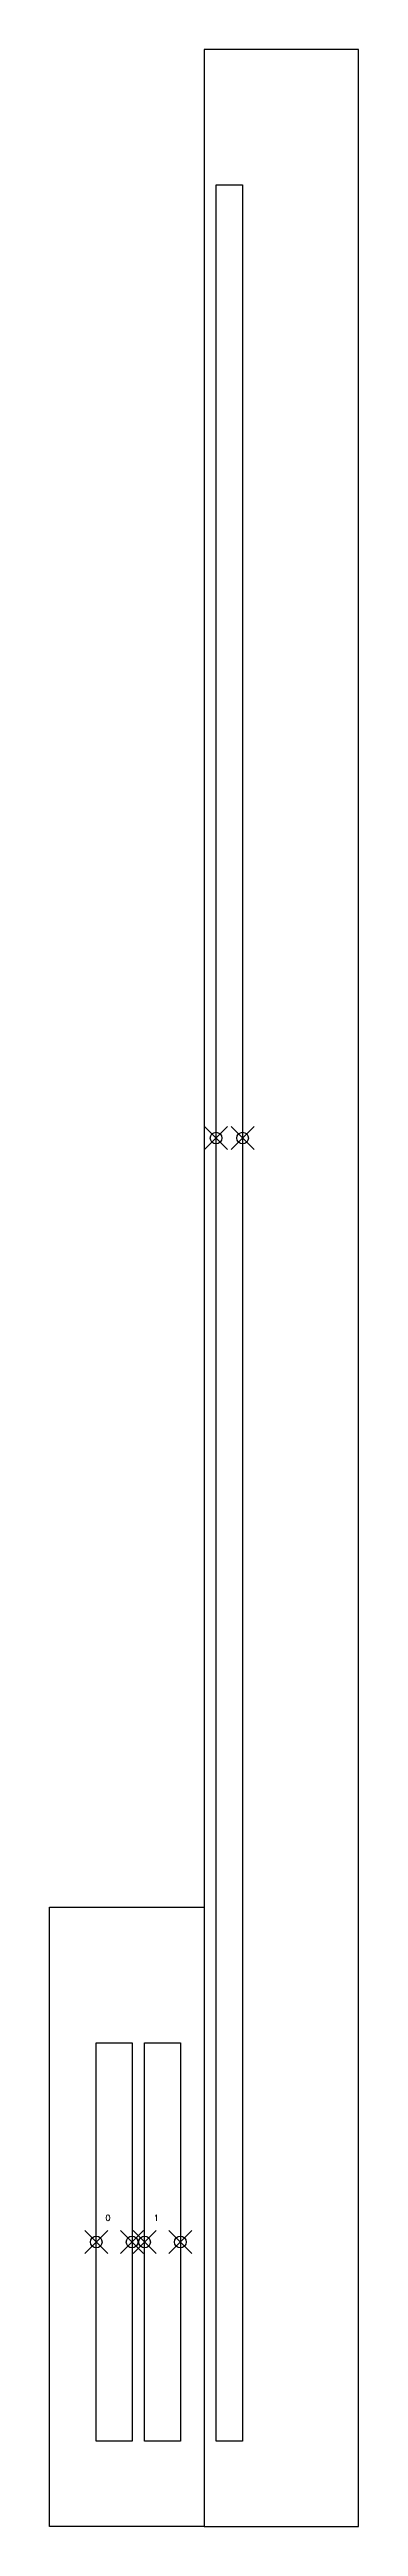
# Model space of a CAD drawing. Extents: x 0 to 8000, y -16000 to 48000.
import ezdxf

# ---------------------------------------------------------------- set-up
doc = ezdxf.new("R2010")
doc.units = 0
doc.header["$PDMODE"] = 35
doc.header["$PDSIZE"] = 300
doc.layers.add('SIMPLE', color=182, linetype='CONTINUOUS')
doc.styles.add('SIMPLEX', font='simplex')

# ---------------------------------------------------------------- blocks, each defined once
blk = doc.blocks.new('DSP_MULT_OUTPUT')
at = {"layer": 'SIMPLE', "linetype": 'CONTINUOUS'}
blk.add_point((2137.5, -7025), dxfattribs=at)
blk = doc.blocks.new('DSP_MULT_INPUT')
at = {"layer": 'SIMPLE', "linetype": 'CONTINUOUS'}
blk.add_point((1212.5, -7025), dxfattribs=at)
blk = doc.blocks.new('DSP_MULT')
at = {"layer": 'SIMPLE', "linetype": 'CONTINUOUS'}
blk.add_lwpolyline([(1212.5, -3500), (2137.5, -3500), (2137.5, -13800), (1212.5, -13800)], close=True, dxfattribs=at)
for name in ['DSP_MULT_INPUT', 'DSP_MULT_OUTPUT']:
    blk.add_blockref(name, (0, -1625), dxfattribs=at)
at = {"layer": 'SIMPLE', "linetype": 'CONTINUOUS', "style": 'SIMPLEX'}
blk.add_attdef('index', (1450, -8100), '', height=150, dxfattribs=at)
blk = doc.blocks.new('DSP_MULT_GROUP')
at = {"layer": 'SIMPLE', "linetype": 'CONTINUOUS'}
blk.add_lwpolyline([(0, 0), (4000, 0), (4000, -16000), (0, -16000)], close=True, dxfattribs=at)
for p, values in [((0, 0), {'index': '0'}), ((1250, 0), {'index': '1'})]:
    blk.add_blockref('DSP_MULT', p, dxfattribs=at).add_auto_attribs(values)
blk = doc.blocks.new('DSP_OUT_OUTPUT')
at = {"layer": 'SIMPLE', "linetype": 'CONTINUOUS'}
blk.add_point((6350, 19875), dxfattribs=at)
blk = doc.blocks.new('DSP_OUT_INPUT')
at = {"layer": 'SIMPLE', "linetype": 'CONTINUOUS'}
blk.add_point((4312.5, 19875), dxfattribs=at)
blk = doc.blocks.new('DSP_OUT')
at = {"layer": 'SIMPLE', "linetype": 'CONTINUOUS'}
blk.add_lwpolyline([(4312.5, 44500), (5000, 44500), (5000, -13800), (4312.5, -13800)], close=True, dxfattribs=at)
for name, p in [('DSP_OUT_INPUT', (0, 0)), ('DSP_OUT_OUTPUT', (-1350, 0))]:
    blk.add_blockref(name, p, dxfattribs=at)
blk = doc.blocks.new('DSP_OUT_GROUP')
at = {"layer": 'SIMPLE', "linetype": 'CONTINUOUS'}
blk.add_lwpolyline([(4000, -16000), (8000, -16000), (8000, 48000), (4000, 48000)], close=True, dxfattribs=at)
blk.add_blockref('DSP_OUT', (0, 0), dxfattribs=at)
blk = doc.blocks.new('DSP')
at = {"layer": 'SIMPLE', "linetype": 'CONTINUOUS'}
for name in ['DSP_OUT_GROUP', 'DSP_MULT_GROUP']:
    blk.add_blockref(name, (0, 0), dxfattribs=at)

msp = doc.modelspace()

# ---------------------------------------------------------------- block references
at = {"layer": 'SIMPLE', "linetype": 'CONTINUOUS'}
msp.add_blockref('DSP', (0, 0), dxfattribs=at)

doc.saveas('drawing.dxf')
